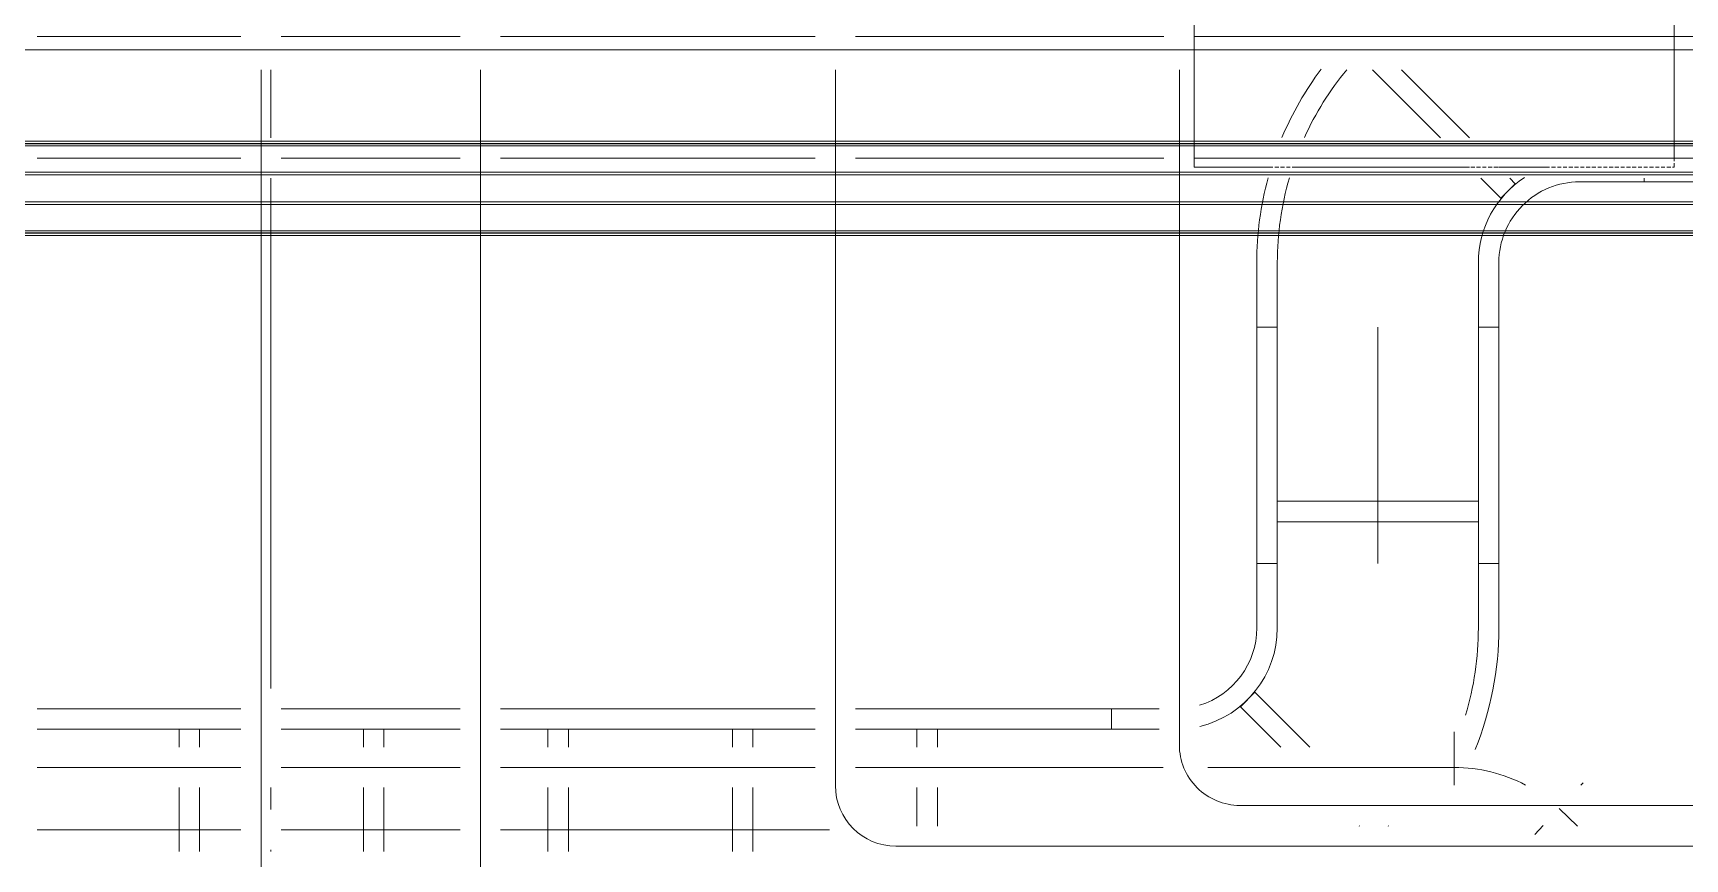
# Model space of a CAD drawing. Header units: centimetres. Extents: x -1906 to 5208, y -261 to 2955.
# Drawn here: x -913.8 to -709, y 1941.3 to 2043.6 of the extents above; entities that cross this region are included whole.
import ezdxf

# ---------------------------------------------------------------- set-up
doc = ezdxf.new("R2010")
doc.units = ezdxf.units.CM
doc.linetypes.add('_Overhead', pattern=[0.47625, 0.3175, -0.15875])
doc.linetypes.add('Hidden', pattern=[0.714375, 0.47625, -0.238125])
for name, color, linetype, lineweight in [('A-DETL-HDLN', 7, 'Hidden', 18), ('E-CABL-TRAY', 7, 'Continuous', 18), ('E-CABL-TRAY-CNTR', 7, 'Continuous', 18), ('M-EQPM', 7, 'Continuous', 18), ('M-HVAC-DUCT', 7, 'Continuous', 18), ('P-PIPE', 7, 'Continuous', 18), ('S-BEAM', 7, 'Continuous', 18)]:
    doc.layers.add(name, color=color, linetype=linetype, lineweight=lineweight)

# ---------------------------------------------------------------- blocks, each defined once
blk = doc.blocks.new('Costanera Perfil Z - Parametrizado - h_22cm-1724293-N01 - Planta trazado tuberias refrig exist_ - detalle 1')
at = {"layer": 'S-BEAM', "color": 254, "true_color": 0xcccccc}
for p, q in [((-5.84, -2767.55), (-5.84, -4403.33)), ((-5.54, -2767.55), (-5.54, -4403.33)), ((-5.5, -4403.33), (-5.5, -2767.55)), ((-5.26, -2767.55), (-5.26, -4403.33)), ((1.67, -2767.55), (1.67, -4403.33)), ((2.01, -2767.55), (2.01, -4403.33)), ((-2.01, -3580.45), (-2.01, -4368.35)), ((-1.67, -3580.45), (-1.67, -4368.35)), ((5.26, -3580.45), (5.26, -4368.35)), ((5.5, -3580.45), (5.5, -4368.35)), ((5.54, -3580.45), (5.54, -4368.35)), ((5.84, -3580.45), (5.84, -4368.35))]:
    blk.add_line(p, q, dxfattribs=at)
blk = doc.blocks.new('PQ_RVR_EST-01_ZZ_ZZ_MO_T_A_rvt-1-N01 - Planta trazado tuberias refrig exist_ - detalle 1')
at = {"layer": 'S-BEAM', "color": 254, "linetype": '_Overhead', "lineweight": 18, "true_color": 0xd4d4d4, "rotation": 89.99999999999964}
blk.add_blockref('Costanera Perfil Z - Parametrizado - h_22cm-1724293-N01 - Planta trazado tuberias refrig exist_ - detalle 1', (-4515.13, 2024.39), dxfattribs=at)
blk = doc.blocks.new('EPC_Codo 90_ - Codo 90_-1463884-N01 - Planta trazado tuberias refrig exist_ - detalle 1')
at = {"layer": 'E-CABL-TRAY'}
for p, q in [((-12.46, 33), (-15, 33)), ((-15, 33), (-15, 25)), ((-12.46, 25), (-12.46, 33)), ((15, 33), (12.46, 33)), ((12.46, 33), (12.46, 25)), ((15, 25), (15, 33)), ((-17.03, 15.23), (-15.23, 17.03)), ((-15.23, 17.03), (-12.76, 14.56)), ((-33, 14.56), (-33, 15)), ((-33, 15), (-25, 15)), ((-16.36, 14.56), (-17.03, 15.23)), ((-2.93, 1.13), (-11.36, 9.56)), ((-7.76, 9.56), (0.66, 1.13)), ((-33, -15), (-33, -12.46)), ((-33, -12.46), (-25, -12.46)), ((-25, -15), (-33, -15))]:
    blk.add_line(p, q, dxfattribs=at)
for radius, start, end in [(10, 270, 0), (12.54, 303.0118, 360), (37.46, 343.7597, 0), (40, 344.8108, 360), (37.46, 320.3973, 335.5583), (40, 323.2307, 337.2151), (40, 270, 310.2876), (37.46, 270, 305.1833)]:
    blk.add_arc((-25, 25), radius, start, end, dxfattribs=at)
blk = doc.blocks.new('EPC_Codo 90_ - Codo 90_-V52-N01 - Planta trazado tuberias refrig exist_ - detalle 1')
at = {"layer": 'E-CABL-TRAY'}
for p, q in [((-12.46, 33), (-15, 33)), ((-15, 33), (-15, 25)), ((-12.46, 25), (-12.46, 33)), ((15, 33), (12.46, 33)), ((12.46, 33), (12.46, 25)), ((15, 25), (15, 33)), ((-17.03, 15.23), (-15.23, 17.03)), ((-15.23, 17.03), (-8.42, 10.22)), ((-33, 12.46), (-33, 15)), ((-33, 15), (-27.1, 15)), ((-12.01, 10.22), (-17.03, 15.23)), ((-27.1, 12.46), (-33, 12.46)), ((-2.26, 0.46), (-2.3, 0.5)), ((1.29, 0.5), (1.34, 0.46)), ((-33, -15), (-33, -12.46)), ((-33, -12.46), (-25, -12.46)), ((-25, -15), (-33, -15))]:
    blk.add_line(p, q, dxfattribs=at)
for radius, start, end in [(10, 286.8776, 0), (12.54, 283.459, 360), (37.46, 343.2188, 0), (40, 337.9082, 360), (37.46, 270, 299.0067), (40, 270, 304.8149)]:
    blk.add_arc((-25, 25), radius, start, end, dxfattribs=at)
blk = doc.blocks.new('bomba 3 - bomba 3-1351462-N01 - Planta trazado tuberias refrig exist_ - detalle 1')
at = {"layer": 'A-DETL-HDLN'}
for p, q in [((76.53, -86.67), (40.53, -86.67)), ((76.53, -86.67), (40.53, -86.67)), ((76.53, -146.16), (76.53, -86.67)), ((76.53, -146.16), (76.53, -86.67)), ((76.53, -146.16), (40.53, -146.16)), ((76.53, -146.16), (40.53, -146.16))]:
    blk.add_line(p, q, dxfattribs=at)
at = {"layer": 'M-EQPM'}
for p, q in [((75.82, -86.67), (50.9, -86.67)), ((75.82, -86.67), (50.9, -86.67)), ((76.53, -108.43), (76.53, -102.46)), ((76.53, -108.43), (76.53, -102.46)), ((76.53, -133.86), (76.53, -112.03)), ((76.53, -133.86), (76.53, -112.03)), ((76.53, -146.16), (76.53, -136.48)), ((76.53, -146.16), (76.53, -136.48)), ((76.53, -146.16), (40.53, -146.16)), ((76.53, -146.16), (40.53, -146.16))]:
    blk.add_line(p, q, dxfattribs=at)

msp = doc.modelspace()

# ---------------------------------------------------------------- linework, layer by layer
at = {"layer": 'E-CABL-TRAY'}
for p, q in [((-714.09, 2025.2), (-714.09, 2025.64)), ((-614.09, 2025.2), (-714.09, 2025.2)), ((-762.09, 2007.2), (-759.55, 2007.2)), ((-762.09, 2007.2), (-762.09, 1977.91)), ((-759.55, 2007.2), (-759.55, 1977.91)), ((-734.63, 2007.2), (-732.09, 2007.2)), ((-734.63, 2007.2), (-734.63, 1977.91)), ((-732.09, 2007.2), (-732.09, 1977.91)), ((-759.55, 1985.61), (-734.63, 1985.61)), ((-759.55, 1983.07), (-734.63, 1983.07)), ((-759.55, 1977.91), (-762.09, 1977.91)), ((-732.09, 1977.91), (-734.63, 1977.91)), ((-888, 1959.91), (-913.23, 1959.91)), ((-860.82, 1959.91), (-883, 1959.91)), ((-816.82, 1959.91), (-855.82, 1959.91)), ((-780.09, 1959.91), (-811.82, 1959.91)), ((-780.09, 1959.91), (-780.09, 1957.37)), ((-888, 1957.37), (-913.23, 1957.37)), ((-895.66, 1957.37), (-895.66, 1955.13)), ((-893.12, 1957.37), (-893.12, 1955.13)), ((-860.82, 1957.37), (-883, 1957.37)), ((-872.8, 1957.37), (-872.8, 1955.13)), ((-870.26, 1957.37), (-870.26, 1955.13)), ((-816.82, 1957.37), (-855.82, 1957.37)), ((-849.94, 1957.37), (-849.94, 1955.13)), ((-847.4, 1957.37), (-847.4, 1955.13)), ((-827.08, 1957.37), (-827.08, 1955.13)), ((-824.54, 1957.37), (-824.54, 1955.13)), ((-780.09, 1957.37), (-811.82, 1957.37)), ((-804.22, 1957.37), (-804.22, 1955.13)), ((-801.68, 1957.37), (-801.68, 1955.13)), ((-895.66, 1950.13), (-895.66, 1942.2)), ((-893.12, 1950.13), (-893.12, 1942.2)), ((-872.8, 1950.13), (-872.8, 1942.2)), ((-870.26, 1950.13), (-870.26, 1942.2)), ((-849.94, 1950.13), (-849.94, 1942.2)), ((-847.4, 1950.13), (-847.4, 1942.2)), ((-827.08, 1950.13), (-827.08, 1942.2)), ((-824.54, 1950.13), (-824.54, 1942.2)), ((-804.22, 1950.13), (-804.22, 1945.37)), ((-801.68, 1950.13), (-801.68, 1945.37))]:
    msp.add_line(p, q, dxfattribs=at)
at = {"layer": 'E-CABL-TRAY-CNTR'}
for p, q in [((-747.09, 2007.2), (-747.09, 1977.91)), ((-888, 1944.91), (-913.23, 1944.91)), ((-860.82, 1944.91), (-883, 1944.91)), ((-815.03, 1944.91), (-855.82, 1944.91))]:
    msp.add_line(p, q, dxfattribs=at)
at = {"layer": 'M-HVAC-DUCT', "color": 6, "true_color": 0xff00ff}
for p, q in [((-885.5, 1619.52), (-885.5, 2039.07)), ((-858.32, 1619.53), (-858.32, 2039.07)), ((-814.32, 1950.37), (-814.32, 2039.07)), ((-771.69, 2013.66), (-771.69, 2039.07)), ((-771.69, 2000.42), (-771.69, 2013.66)), ((-771.69, 1955.42), (-771.69, 2000.42)), ((-764.19, 1947.92), (-377.49, 1947.92)), ((-806.82, 1942.87), (-301.82, 1942.87))]:
    msp.add_line(p, q, dxfattribs=at)
msp.add_arc((-806.82, 1950.37), 7.5, 180, 270, dxfattribs=at)
msp.add_ellipse((-764.19, 1955.42), major_axis=(0, 7.5), ratio=0.999965, start_param=1.570796, end_param=3.141593, dxfattribs=at)
at = {"layer": 'P-PIPE', "color": 6, "true_color": 0xff00ff}
for p, q in [((-888, 2043.2), (-913.23, 2043.2)), ((-860.82, 2043.2), (-883, 2043.2)), ((-816.82, 2043.2), (-855.82, 2043.2)), ((-773.61, 2043.2), (-811.82, 2043.2)), ((-576.09, 2043.2), (-769.77, 2043.2)), ((-576.09, 2041.57), (-1024.58, 2041.57)), ((-884.28, 2030.64), (-884.28, 2039.07)), ((-888, 2028.14), (-913.23, 2028.14)), ((-860.82, 2028.14), (-883, 2028.14)), ((-816.82, 2028.14), (-855.82, 2028.14)), ((-773.61, 2028.14), (-811.82, 2028.14)), ((-576.09, 2028.14), (-769.77, 2028.14)), ((-884.28, 1962.41), (-884.28, 2025.64)), ((-737.62, 1950.42), (-737.62, 1957.03)), ((-913.23, 1952.63), (-888, 1952.63)), ((-883, 1952.63), (-860.82, 1952.63)), ((-855.82, 1952.63), (-816.82, 1952.63)), ((-811.82, 1952.63), (-773.68, 1952.63)), ((-768.17, 1952.63), (-737.62, 1952.63)), ((-884.28, 1947.41), (-884.28, 1950.13)), ((-721.93, 1950.42), (-721.63, 1950.74)), ((-724.63, 1947.52), (-722.33, 1945.37)), ((-727.63, 1944.3), (-726.59, 1945.42)), ((-884.28, 1942.2), (-884.28, 1942.41))]:
    msp.add_line(p, q, dxfattribs=at)
msp.add_ellipse((-737.62, 1933.59), major_axis=(-13.92, 12.98), ratio=0.999956, start_param=4.979777, end_param=5.462903, dxfattribs=at)

# ---------------------------------------------------------------- block references
at = {"lineweight": 5}
msp.add_blockref('PQ_RVR_EST-01_ZZ_ZZ_MO_T_A_rvt-1-N01 - Planta trazado tuberias refrig exist_ - detalle 1', (0, 0), dxfattribs=at)
at = {"layer": 'A-DETL-HDLN', "rotation": 270.0000000000001}
msp.add_blockref('bomba 3 - bomba 3-1351462-N01 - Planta trazado tuberias refrig exist_ - detalle 1', (-623.69, 2103.56), dxfattribs=at)
at = {"layer": 'E-CABL-TRAY', "rotation": 180}
msp.add_blockref('EPC_Codo 90_ - Codo 90_-1463884-N01 - Planta trazado tuberias refrig exist_ - detalle 1', (-747.09, 2040.2), dxfattribs=at)
at = {"layer": 'E-CABL-TRAY'}
msp.add_blockref('EPC_Codo 90_ - Codo 90_-V52-N01 - Planta trazado tuberias refrig exist_ - detalle 1', (-747.09, 1944.91), dxfattribs=at)

doc.saveas('drawing.dxf')
